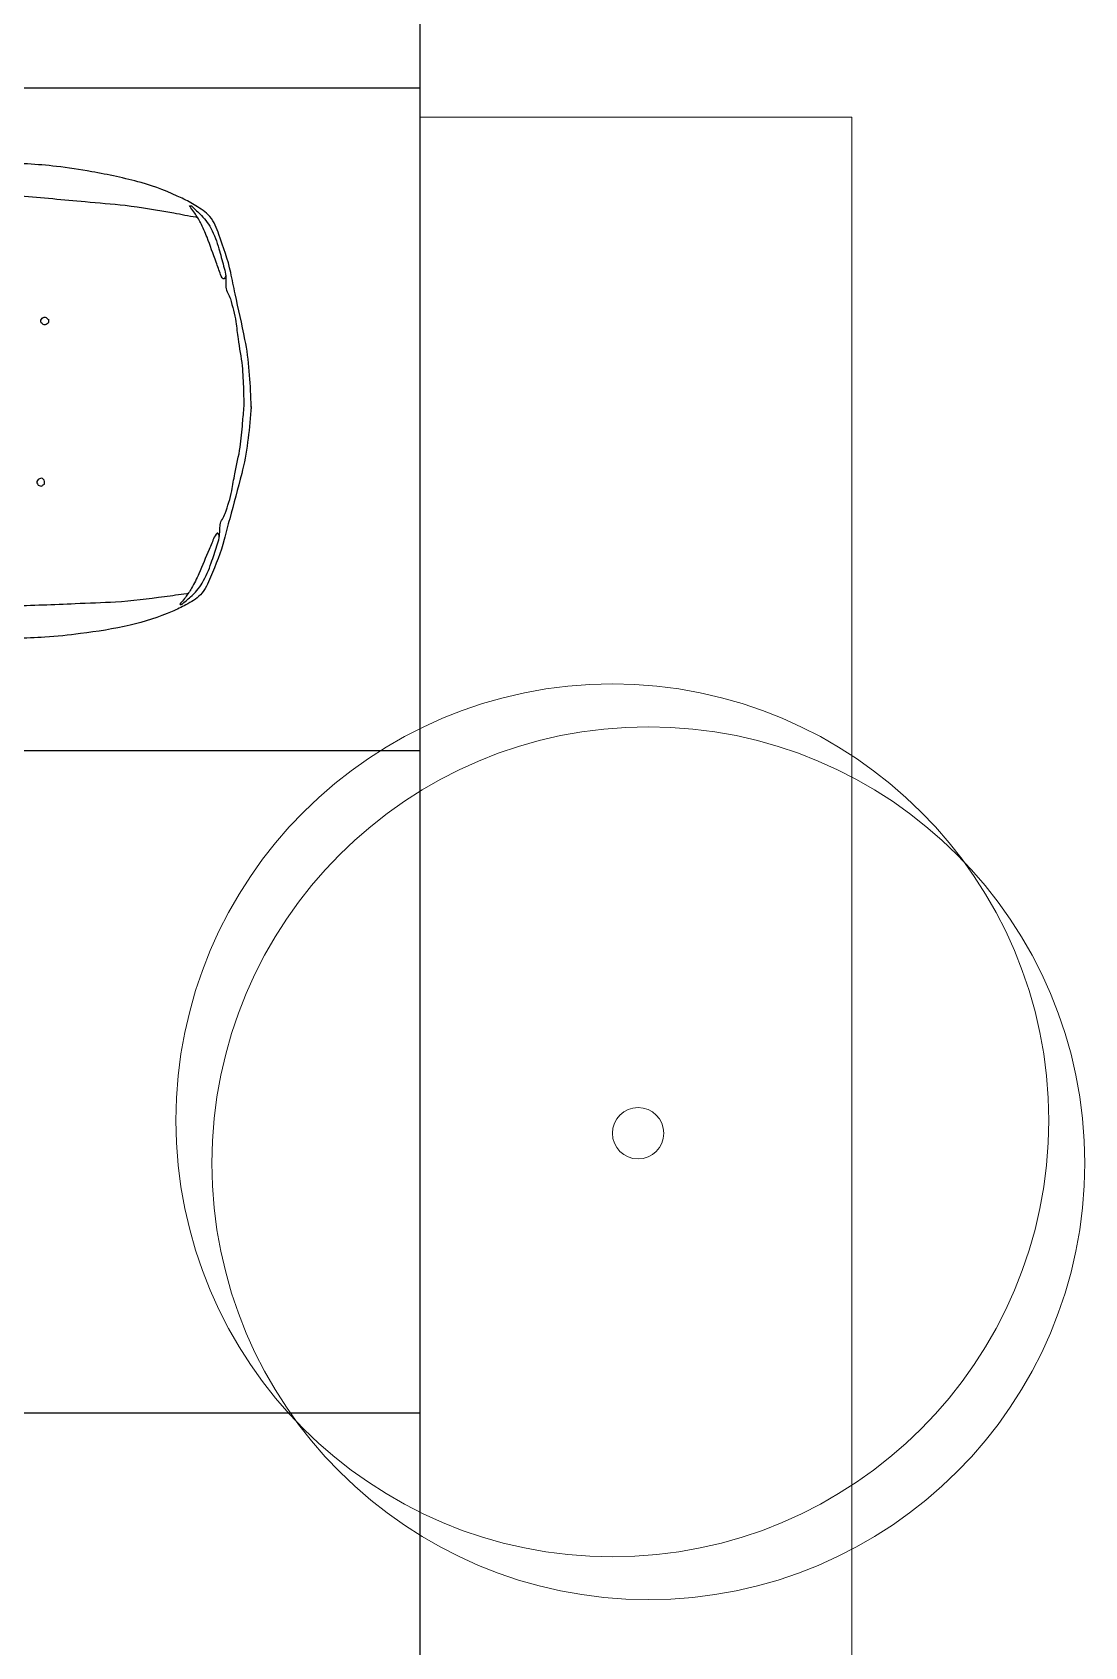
# Model space of a CAD drawing. Header units: metres. Extents: x 0 to 570, y -16 to 122.
# Drawn here: x 313.98 to 317.63, y 26.74 to 32.34 of the extents above; entities that cross this region are included whole.
import ezdxf

# ---------------------------------------------------------------- set-up
doc = ezdxf.new("R2010")
doc.units = ezdxf.units.M
doc.layers.add('ARQ- ARBOLES', color=85, linetype='Continuous', lineweight=13)
doc.layers.add('ARQ-ZONAS VERDES', color=82, linetype='Continuous', lineweight=13)
doc.layers.add('ARQ- AUTOMOBILES', color=8, linetype='Continuous')
doc.layers.add('ARQ-SUELO', color=252, linetype='Continuous')

# ---------------------------------------------------------------- blocks, each defined once
blk = doc.blocks.new('A$C14541C0E')
at = {"layer": 'ARQ- AUTOMOBILES'}
for points, knots in [([(0, 0.9289), (0.0001, 0.9337), (0.0001, 0.9385), (0.0002, 0.9433), (0.0013, 1.0171), (0.0043, 1.0912), (0.0177, 1.1641), (0.0275, 1.2174), (0.039, 1.2701), (0.0492, 1.3232), (0.054, 1.3477), (0.0584, 1.3722), (0.0632, 1.3967), (0.072, 1.4421), (0.0875, 1.4855), (0.102, 1.5296), (0.1094, 1.552), (0.1172, 1.5739), (0.1328, 1.5929), (0.1464, 1.6094), (0.1636, 1.6201), (0.1812, 1.6311), (0.1963, 1.6406), (0.2112, 1.6498), (0.2273, 1.6575), (0.2736, 1.68), (0.3202, 1.7003), (0.3695, 1.7145), (0.426, 1.7308), (0.4827, 1.7441), (0.5403, 1.7549), (0.581, 1.7626), (0.6216, 1.7703), (0.6627, 1.7755), (0.6958, 1.7798), (0.729, 1.7831), (0.7623, 1.7858), (0.8307, 1.7913), (0.899, 1.7973), (0.9675, 1.7983), (1.021, 1.7991), (1.0745, 1.7993), (1.128, 1.7991), (1.1754, 1.7988), (1.2228, 1.7983), (1.2702, 1.7983), (1.2768, 1.7983), (1.2833, 1.7983), (1.2899, 1.7983)], [0, 0, 0, 0, 0.007683, 0.007683, 0.007683, 0.125649, 0.125649, 0.125649, 0.212062, 0.212062, 0.212062, 0.251911, 0.251911, 0.251911, 0.325662, 0.325662, 0.325662, 0.363112, 0.363112, 0.363112, 0.395949, 0.395949, 0.395949, 0.424294, 0.424294, 0.424294, 0.505873, 0.505873, 0.505873, 0.599338, 0.599338, 0.599338, 0.665442, 0.665442, 0.665442, 0.71881, 0.71881, 0.71881, 0.828307, 0.828307, 0.828307, 0.913794, 0.913794, 0.913794, 0.989522, 0.989522, 0.989522, 1, 1, 1, 1]), ([(1.0295, 1.6706), (1.0257, 1.6741), (1.022, 1.6776), (1.0182, 1.6811), (1.012, 1.6869), (1.0018, 1.6864), (0.9933, 1.6866), (0.9739, 1.6872), (0.9544, 1.6879), (0.9351, 1.6866), (0.8865, 1.6833), (0.8379, 1.6805), (0.7895, 1.6755), (0.7146, 1.6677), (0.6398, 1.6599), (0.565, 1.6519), (0.5187, 1.6469), (0.4725, 1.6421), (0.4263, 1.6366), (0.3695, 1.6297), (0.3134, 1.6181), (0.2572, 1.6074), (0.2318, 1.6025), (0.2066, 1.5963), (0.181, 1.5921), (0.1793, 1.5918), (0.1776, 1.5915), (0.1759, 1.5912)], [0, 0, 0, 0, 0.017744, 0.017744, 0.017744, 0.047302, 0.047302, 0.047302, 0.114618, 0.114618, 0.114618, 0.283398, 0.283398, 0.283398, 0.544479, 0.544479, 0.544479, 0.705728, 0.705728, 0.705728, 0.904157, 0.904157, 0.904157, 0.994065, 0.994065, 0.994065, 1, 1, 1, 1]), ([(0.1959, 1.6313), (0.1864, 1.6218), (0.1769, 1.6123), (0.1674, 1.6028), (0.1526, 1.5878), (0.1395, 1.5711), (0.1297, 1.552), (0.1179, 1.5289), (0.1098, 1.5048), (0.1031, 1.4801), (0.0976, 1.4601), (0.0926, 1.4402), (0.0874, 1.4202), (0.085, 1.4107), (0.0826, 1.4011), (0.081, 1.3916), (0.0801, 1.3862), (0.0836, 1.3796), (0.0865, 1.3759), (0.0898, 1.3717), (0.0964, 1.3846), (0.0985, 1.3906), (0.1035, 1.4051), (0.1082, 1.4196), (0.1132, 1.434), (0.1233, 1.4629), (0.1333, 1.4918), (0.1435, 1.5207), (0.1498, 1.5383), (0.1573, 1.5555), (0.1656, 1.5723), (0.1713, 1.5838), (0.1781, 1.5947), (0.1849, 1.6055), (0.1889, 1.6119), (0.1935, 1.6178), (0.1978, 1.624), (0.1993, 1.6262), (0.2042, 1.6317), (0.2015, 1.6313), (0.1993, 1.631), (0.1972, 1.6307), (0.195, 1.6304)], [0, 0, 0, 0, 0.070016, 0.070016, 0.070016, 0.179626, 0.179626, 0.179626, 0.312683, 0.312683, 0.312683, 0.420127, 0.420127, 0.420127, 0.470953, 0.470953, 0.470953, 0.499779, 0.499779, 0.499779, 0.532713, 0.532713, 0.532713, 0.612102, 0.612102, 0.612102, 0.771399, 0.771399, 0.771399, 0.868805, 0.868805, 0.868805, 0.935418, 0.935418, 0.935418, 0.974427, 0.974427, 0.974427, 0.988724, 0.988724, 0.988724, 1, 1, 1, 1]), ([(0.081, 1.3915), (0.0809, 1.3827), (0.0808, 1.374), (0.0808, 1.3652), (0.0807, 1.3589), (0.0809, 1.3525), (0.0808, 1.3462), (0.0804, 1.3319), (0.0695, 1.3198), (0.066, 1.306), (0.0592, 1.2794), (0.0515, 1.2529), (0.0481, 1.2256), (0.0456, 1.2059), (0.0441, 1.186), (0.0417, 1.1663), (0.0379, 1.1349), (0.0316, 1.1038), (0.0291, 1.0722), (0.0268, 1.0444), (0.0263, 1.0165), (0.0259, 0.9886), (0.0256, 0.969), (0.0253, 0.9494), (0.025, 0.9298)], [0, 0, 0, 0, 0.056134, 0.056134, 0.056134, 0.09687, 0.09687, 0.09687, 0.188484, 0.188484, 0.188484, 0.364702, 0.364702, 0.364702, 0.492155, 0.492155, 0.492155, 0.695378, 0.695378, 0.695378, 0.874288, 0.874288, 0.874288, 1, 1, 1, 1]), ([(0.699, 1.2459), (0.699, 1.2424), (0.699, 1.239), (0.699, 1.2356), (0.699, 1.2304), (0.7069, 1.2262), (0.711, 1.2256), (0.7152, 1.225), (0.7204, 1.2298), (0.7242, 1.2338), (0.7283, 1.2381), (0.7249, 1.2461), (0.7201, 1.2497), (0.7163, 1.2526), (0.7103, 1.254), (0.7069, 1.2512), (0.7042, 1.2489), (0.7015, 1.2467), (0.6987, 1.2444)], [0, 0, 0, 0, 0.125842, 0.125842, 0.125842, 0.316995, 0.316995, 0.316995, 0.507127, 0.507127, 0.507127, 0.70765, 0.70765, 0.70765, 0.869959, 0.869959, 0.869959, 1, 1, 1, 1]), ([(0, 0.9314), (0.0005, 0.9266), (0.001, 0.9218), (0.0014, 0.917), (0.0086, 0.8435), (0.0176, 0.7698), (0.0369, 0.6984), (0.051, 0.6461), (0.0667, 0.5944), (0.0813, 0.5423), (0.088, 0.5183), (0.0944, 0.4942), (0.1012, 0.4702), (0.1137, 0.4257), (0.1327, 0.3837), (0.1508, 0.3409), (0.1599, 0.3192), (0.1695, 0.298), (0.1866, 0.2804), (0.2016, 0.265), (0.2195, 0.2558), (0.2379, 0.2463), (0.2538, 0.238), (0.2694, 0.2301), (0.2861, 0.2237), (0.3341, 0.2051), (0.3822, 0.1886), (0.4325, 0.1785), (0.49, 0.1669), (0.5477, 0.1583), (0.6059, 0.1521), (0.6471, 0.1478), (0.6882, 0.1435), (0.7296, 0.1416), (0.763, 0.1401), (0.7964, 0.1394), (0.8298, 0.1395), (0.8983, 0.1396), (0.9668, 0.1392), (1.0353, 0.1438), (1.0888, 0.1473), (1.142, 0.1516), (1.1953, 0.1561), (1.2426, 0.1602), (1.2898, 0.1646), (1.337, 0.1685), (1.3435, 0.169), (1.3501, 0.1696), (1.3566, 0.1701)], [0, 0, 0, 0, 0.007683, 0.007683, 0.007683, 0.125649, 0.125649, 0.125649, 0.212062, 0.212062, 0.212062, 0.251911, 0.251911, 0.251911, 0.325662, 0.325662, 0.325662, 0.363112, 0.363112, 0.363112, 0.395949, 0.395949, 0.395949, 0.424294, 0.424294, 0.424294, 0.505873, 0.505873, 0.505873, 0.599338, 0.599338, 0.599338, 0.665442, 0.665442, 0.665442, 0.718811, 0.718811, 0.718811, 0.828308, 0.828308, 0.828308, 0.913794, 0.913794, 0.913794, 0.989522, 0.989522, 0.989522, 1, 1, 1, 1]), ([(0.1185, 0.4769), (0.1177, 0.4856), (0.1169, 0.4943), (0.1161, 0.503), (0.1156, 0.5093), (0.1153, 0.5157), (0.1146, 0.522), (0.1131, 0.5362), (0.1013, 0.5474), (0.0966, 0.5609), (0.0876, 0.5868), (0.0778, 0.6126), (0.0722, 0.6395), (0.0681, 0.659), (0.065, 0.6786), (0.061, 0.6981), (0.0546, 0.7291), (0.0459, 0.7596), (0.0407, 0.7909), (0.0362, 0.8184), (0.0334, 0.8462), (0.0307, 0.8739), (0.0288, 0.8934), (0.0269, 0.9129), (0.0251, 0.9324)], [0, 0, 0, 0, 0.056135, 0.056135, 0.056135, 0.096872, 0.096872, 0.096872, 0.188484, 0.188484, 0.188484, 0.364701, 0.364701, 0.364701, 0.492157, 0.492157, 0.492157, 0.695378, 0.695378, 0.695378, 0.874289, 0.874289, 0.874289, 1, 1, 1, 1]), ([(0.7226, 0.6725), (0.7223, 0.6759), (0.7221, 0.6793), (0.7218, 0.6827), (0.7214, 0.6879), (0.7288, 0.6922), (0.7329, 0.6936), (0.737, 0.6951), (0.7431, 0.6905), (0.7467, 0.6865), (0.7506, 0.6823), (0.7487, 0.674), (0.7439, 0.6704), (0.7401, 0.6675), (0.7346, 0.6653), (0.7309, 0.6678), (0.728, 0.6699), (0.7251, 0.6719), (0.7222, 0.6739)], [0, 0, 0, 0, 0.125835, 0.125835, 0.125835, 0.316984, 0.316984, 0.316984, 0.507119, 0.507119, 0.507119, 0.707645, 0.707645, 0.707645, 0.869961, 0.869961, 0.869961, 1, 1, 1, 1]), ([(0.2527, 0.2472), (0.2424, 0.2559), (0.2322, 0.2647), (0.2219, 0.2734), (0.2059, 0.287), (0.1915, 0.3026), (0.1802, 0.3209), (0.1665, 0.343), (0.1565, 0.3663), (0.1478, 0.3904), (0.1407, 0.4098), (0.134, 0.4292), (0.1273, 0.4488), (0.1241, 0.4581), (0.1211, 0.4675), (0.1185, 0.4768), (0.1171, 0.4821), (0.1198, 0.4881), (0.1228, 0.4929), (0.1262, 0.4983), (0.1333, 0.485), (0.1359, 0.4792), (0.142, 0.4652), (0.1479, 0.4511), (0.1541, 0.4372), (0.1665, 0.4092), (0.1788, 0.3812), (0.1914, 0.3532), (0.1991, 0.3362), (0.2079, 0.3197), (0.2176, 0.3036), (0.2242, 0.2925), (0.2319, 0.2823), (0.2396, 0.272), (0.2441, 0.2661), (0.2492, 0.2605), (0.2539, 0.2547), (0.2556, 0.2526), (0.2609, 0.2475), (0.2582, 0.2477), (0.256, 0.2478), (0.2538, 0.2479), (0.2517, 0.2481)], [0, 0, 0, 0, 0.070016, 0.070016, 0.070016, 0.179626, 0.179626, 0.179626, 0.312683, 0.312683, 0.312683, 0.420125, 0.420125, 0.420125, 0.470951, 0.470951, 0.470951, 0.499777, 0.499777, 0.499777, 0.532713, 0.532713, 0.532713, 0.612101, 0.612101, 0.612101, 0.771398, 0.771398, 0.771398, 0.868805, 0.868805, 0.868805, 0.935417, 0.935417, 0.935417, 0.974427, 0.974427, 0.974427, 0.988723, 0.988723, 0.988723, 1, 1, 1, 1]), ([(1.0866, 0.2761), (1.0832, 0.2724), (1.0797, 0.2686), (1.0763, 0.2648), (1.0706, 0.2585), (1.0604, 0.2582), (1.0519, 0.2572), (1.0326, 0.255), (1.0133, 0.2527), (0.9939, 0.2525), (0.9452, 0.2518), (0.8965, 0.2506), (0.8479, 0.2517), (0.7726, 0.2533), (0.6974, 0.255), (0.6221, 0.2569), (0.5757, 0.258), (0.5292, 0.2591), (0.4827, 0.2608), (0.4256, 0.263), (0.3687, 0.27), (0.3118, 0.2761), (0.286, 0.2789), (0.2604, 0.283), (0.2346, 0.2851), (0.2329, 0.2853), (0.2312, 0.2854), (0.2295, 0.2856)], [0, 0, 0, 0, 0.017744, 0.017744, 0.017744, 0.047301, 0.047301, 0.047301, 0.114617, 0.114617, 0.114617, 0.283398, 0.283398, 0.283398, 0.544479, 0.544479, 0.544479, 0.705727, 0.705727, 0.705727, 0.904156, 0.904156, 0.904156, 0.994065, 0.994065, 0.994065, 1, 1, 1, 1])]:
    blk.add_open_spline(points, degree=3, knots=knots, dxfattribs=at)
blk = doc.blocks.new('ARBOL')
at = {"layer": 'ARQ- ARBOLES'}
for centre, radius in [((128.7315, 225.1114), 1.5154), ((128.8565, 224.9627), 1.5154), ((128.8208, 225.0668), 0.0892)]:
    blk.add_circle(centre, radius, dxfattribs=at)

msp = doc.modelspace()

# ---------------------------------------------------------------- linework, layer by layer
at = {"layer": 'ARQ-SUELO'}
for points in [[(315.3212, 101.1499), (315.3212, 13.6499), (310.3212, 13.6499)], [(315.3212, 32.1499), (310.3212, 32.1499)], [(315.3212, 29.8499), (310.3212, 29.8499)], [(315.3212, 27.5499), (310.3212, 27.5499)]]:
    msp.add_lwpolyline(points, dxfattribs=at)
at = {"layer": 'ARQ-ZONAS VERDES'}
msp.add_lwpolyline([(315.3212, 13.6499), (316.8212, 13.6499), (316.8212, 32.0499), (315.3212, 32.0499), (315.3212, 13.6499)], dxfattribs=at)

# ---------------------------------------------------------------- block references
at = {"layer": 'ARQ- AUTOMOBILES', "rotation": 176.2589223771655}
msp.add_blockref('A$C14541C0E', (314.7966, 31.9723), dxfattribs=at)
at = {"layer": 'ARQ-ZONAS VERDES'}
msp.add_blockref('ARBOL', (187.2585, -196.5453), dxfattribs=at)

doc.saveas('drawing.dxf')
